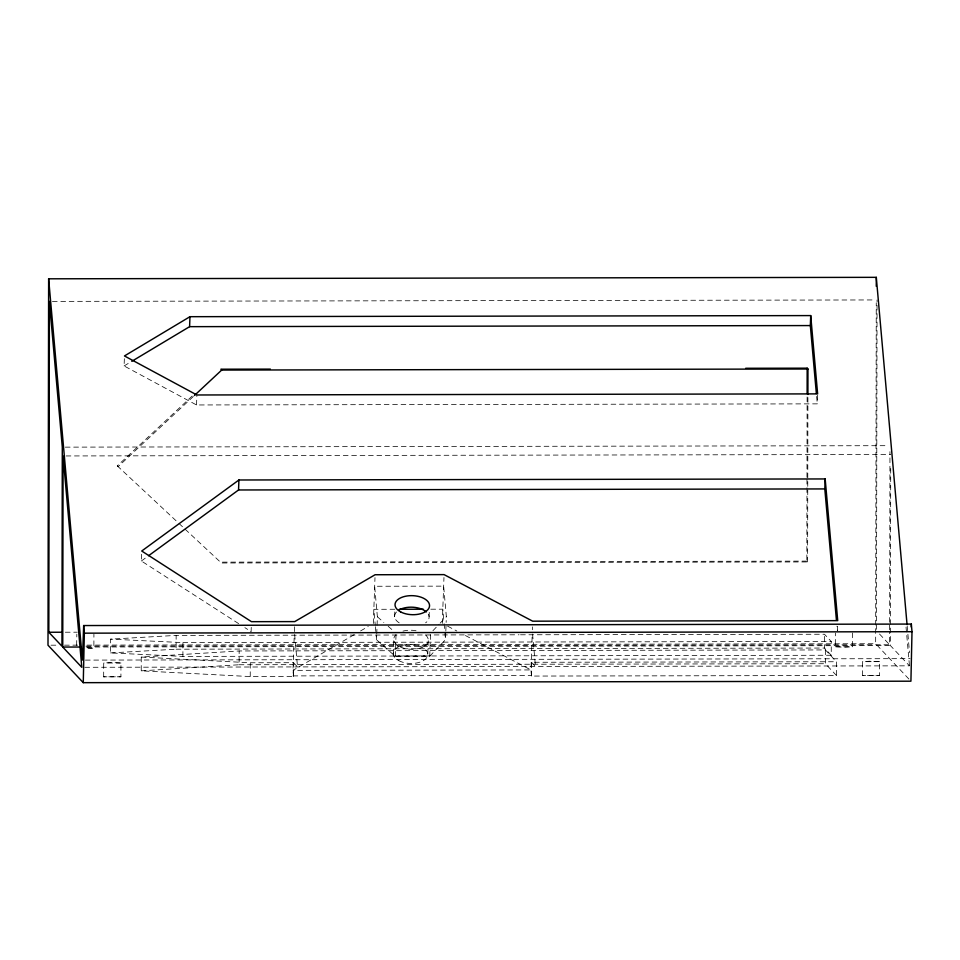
<?xml version="1.0" encoding="UTF-8"?>
<svg xmlns="http://www.w3.org/2000/svg" width="960" height="960" viewBox="0 0 960 960"><rect width="100%" height="100%" fill="white"/><g stroke="black" fill="none" stroke-linecap="round" stroke-linejoin="round"><path stroke-width="0.72" stroke-dasharray="4.8 3.6" d="M76.644 645.348L76.836 634.176M87.972 648.6L93.888 648.072L93.912 634.284M103.68 676.824L103.704 663.036L111.828 662.496L120.948 663L120.924 676.8L103.68 676.824L120.924 676.8M520.524 634.788L824.472 634.248L831.264 641.472L831.24 655.26L182.904 656.412L110.544 652.92L110.568 639.132L176.148 635.4L519.024 634.8M141.252 657.06L250.26 662.772L293.544 662.7L293.52 676.488L250.236 676.572L141.228 670.848L141.252 657.06L239.148 650.964L825.408 649.932L836.52 661.74L836.496 675.528L531.468 676.068L530.928 669.936L532.224 634.14M110.544 652.92L176.112 649.2L176.148 635.4M182.904 656.412L182.928 642.612L110.568 639.132M141.228 670.848L239.124 664.752L239.148 650.964M250.236 676.572L250.26 662.772M293.52 676.488L292.98 670.356L294.276 634.56M531.468 676.068L531.492 662.28L836.52 661.74M178.968 523.464L221.364 562.992L807.624 561.948L806.832 561.108L806.976 478.848M806.976 477.348L807.12 396.588M807.624 561.948L807.912 395.928M831.24 655.26L824.448 648.048L824.472 634.248M836.496 675.528L825.384 663.72L825.408 649.932M852.6 632.94L852.576 646.728L844.44 647.268L835.332 646.764L835.356 632.964M862.356 675.48L862.38 661.692L870.516 661.152L879.624 661.656L879.6 675.456L862.356 675.48L879.6 675.456M908.904 679.056L875.652 643.728L876.252 302.76M876.48 629.28L877.056 299.928M85.944 646.164L889.62 644.748L889.644 631.272M889.644 629.772L889.656 623.784M889.656 622.296L889.956 451.668M84.804 667.296L909.468 665.832L890.412 645.588L890.724 464.94M817.584 395.304L817.272 403.86L196.536 404.964L124.092 365.94L124.404 357.384M238.632 623.628L141.372 561L141.732 551.016M196.536 404.964L196.896 394.98M251.256 627.372L251.1 631.656L244.872 627.636M294.384 631.572L294.588 625.872M373.332 623.496L374.988 577.62M445.776 632.484L445.512 639.684L429.732 656.232L395.256 656.292L376.548 639.804L376.704 635.484M376.752 634.044L377.016 626.844M377.064 625.404L377.376 616.764L374.676 586.26L443.652 586.14L446.352 616.644L446.148 622.404M393.276 653.976L393.792 639.78M394.62 616.74L394.836 610.968M395.256 656.292L396.036 634.68M427.764 653.916L428.28 639.72M429.108 616.668L429.264 612.348M429.732 656.232L430.524 634.62M442.296 623.376L443.964 577.5M445.836 631.044L446.088 623.844M532.392 629.724L532.488 626.88M837.516 626.34L837.36 630.612L836.964 626.136M432.924 630.708L439.128 624.216M440.16 623.136L446.352 616.644M193.344 396.504L118.08 466.704L117.288 465.864L193.644 394.644M120.948 663L103.704 663.036M835.332 646.764L852.576 646.728M879.624 661.656L862.38 661.692M141.372 561L147.372 556.608M124.092 365.94L130.512 362.088M354.192 634.656L292.98 670.356L530.928 669.936L463.464 634.5M360.576 630.936L368.232 626.472M52.392 301.392L875.556 299.94M65.304 447.144L888.468 445.68M66.084 455.952L890.748 454.488M806.832 561.108L220.572 562.14L221.364 562.992M394.836 609.264L373.848 609.3L375.264 625.284M430.824 609.204L442.812 609.18L443.976 622.26M65.316 632.22L77.304 632.196M182.928 642.612L831.264 641.472M51 645.192L57 645.18M64.488 645.168L77.988 645.144M86.988 645.132L875.652 643.728M86.736 647.016L890.412 645.588M176.112 649.2L824.448 648.048M394.908 655.98L430.032 655.92M85.416 660.108L910.068 658.644M239.124 664.752L825.384 663.72M292.968 675.9L530.916 675.48M87.012 647.58L93.888 648.072M447.588 626.16L456.852 631.02M377.376 616.764L383.856 622.476M388.176 626.28L393.576 631.032M117.288 465.864L177.876 522.444M879.504 634.008L889.62 644.748M531.492 662.28L535.464 666.504L532.332 631.152M293.544 662.7L297.516 666.912L294.648 634.524M907.164 625.872L909.54 652.68M906.036 627.132L909.468 665.832M816.624 396.48L817.272 403.86M444.108 623.712L444.744 630.972M444.876 632.424L445.512 639.684M375.384 626.736L376.032 633.996M376.164 635.448L376.548 639.804M428.304 614.208A17.268 9.516 2.1 0 1 425.616 622.812M399.204 622.86A17.268 9.516 2.1 0 1 396.516 611.964M425.544 634.956A17.268 9.516 2.1 0 1 411.876 649.284A17.268 9.516 2.1 0 1 395.676 635.004M402.972 631.116A17.268 9.516 2.1 0 1 417.552 631.092M398.916 660.708A17.268 9.516 2.1 0 0 427.392 656.376A17.268 9.516 2.1 0 0 405.24 644.748A17.268 9.516 2.1 0 0 398.916 660.708"/><path stroke-width="1.44" d="M48.636 278.808L48 645.204L83.268 682.668L910.92 681.192L912 631.704L911.328 624.072L83.664 625.548L82.416 660.108L48.636 278.808L876.3 277.332L907.032 624.384M48.816 632.256L49.392 301.404L62.304 447.156L61.956 646.212L48.816 632.256L62.316 632.232M62.748 647.052L63.084 455.952L81.804 667.296L62.748 647.052L80.748 647.028M807.12 393.588L807.168 368.172L745.692 368.28M807.912 394.44L807.96 369.012L807.168 368.172M876.276 286.308L876.3 277.332M83.268 682.668L84.348 633.168L83.664 625.548M131.796 361.32L189.6 326.664L189.96 316.692L810.708 315.588L817.632 393.888L196.896 394.98L124.452 355.956L189.96 316.692M148.572 555.732L238.548 489.972L238.92 479.988L825.168 478.944L837.72 620.64L532.692 621.18L444.072 574.62L375.096 574.74L294.744 621.6L251.46 621.672L141.732 551.016L238.92 479.988M816.36 393.516L810.336 325.572L810.708 315.588M836.436 620.172L824.808 488.928L825.168 478.944M911.22 626.964L911.328 624.072M194.436 395.484L221.7 370.056L807.96 369.012M189.6 326.664L810.336 325.572M270.384 369.12L220.908 369.204L221.7 370.056M238.548 489.972L824.808 488.928M399.336 609.264L423.324 609.216M84.348 633.168L912 631.704M399.072 609.984A17.268 9.516 2.1 0 1 426.372 611.916M400.692 611.94A17.268 9.516 2.1 0 0 429.156 607.62A17.268 9.516 2.1 0 0 407.004 595.98A17.268 9.516 2.1 0 0 400.692 611.94"/></g></svg>
